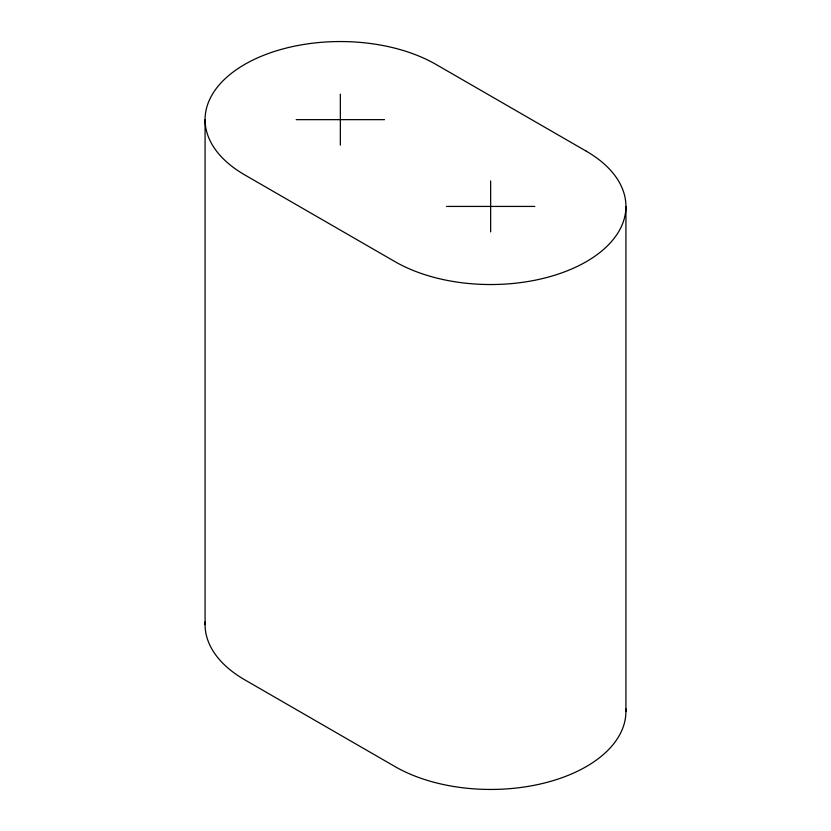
<?xml version="1.0" encoding="UTF-8"?>
<svg xmlns="http://www.w3.org/2000/svg" width="831" height="831" viewBox="0 0 831 831"><rect width="100%" height="100%" fill="white"/><g stroke="black" fill="none" stroke-linecap="round" stroke-linejoin="round"><path stroke-width="1.25" d="M296.2 119.654L384.493 119.654M446.507 206.431L534.8 206.431M625.93 206.431L625.93 711.346M490.654 180.94L490.654 231.922M340.346 94.163L340.346 145.134M205.07 119.654L205.07 624.569M205.143 622.035A135.276 78.104 0 0 0 244.688 679.789L395.005 766.577A135.276 78.104 0 0 0 544.45 783.01A135.276 78.104 0 0 0 625.857 708.812M586.312 151.211L435.995 64.423A135.276 78.104 0 0 0 244.688 64.423A135.276 78.104 0 0 0 244.688 174.874L395.005 261.661A135.276 78.104 0 0 0 586.312 261.661A135.276 78.104 0 0 0 586.312 151.211"/></g></svg>
